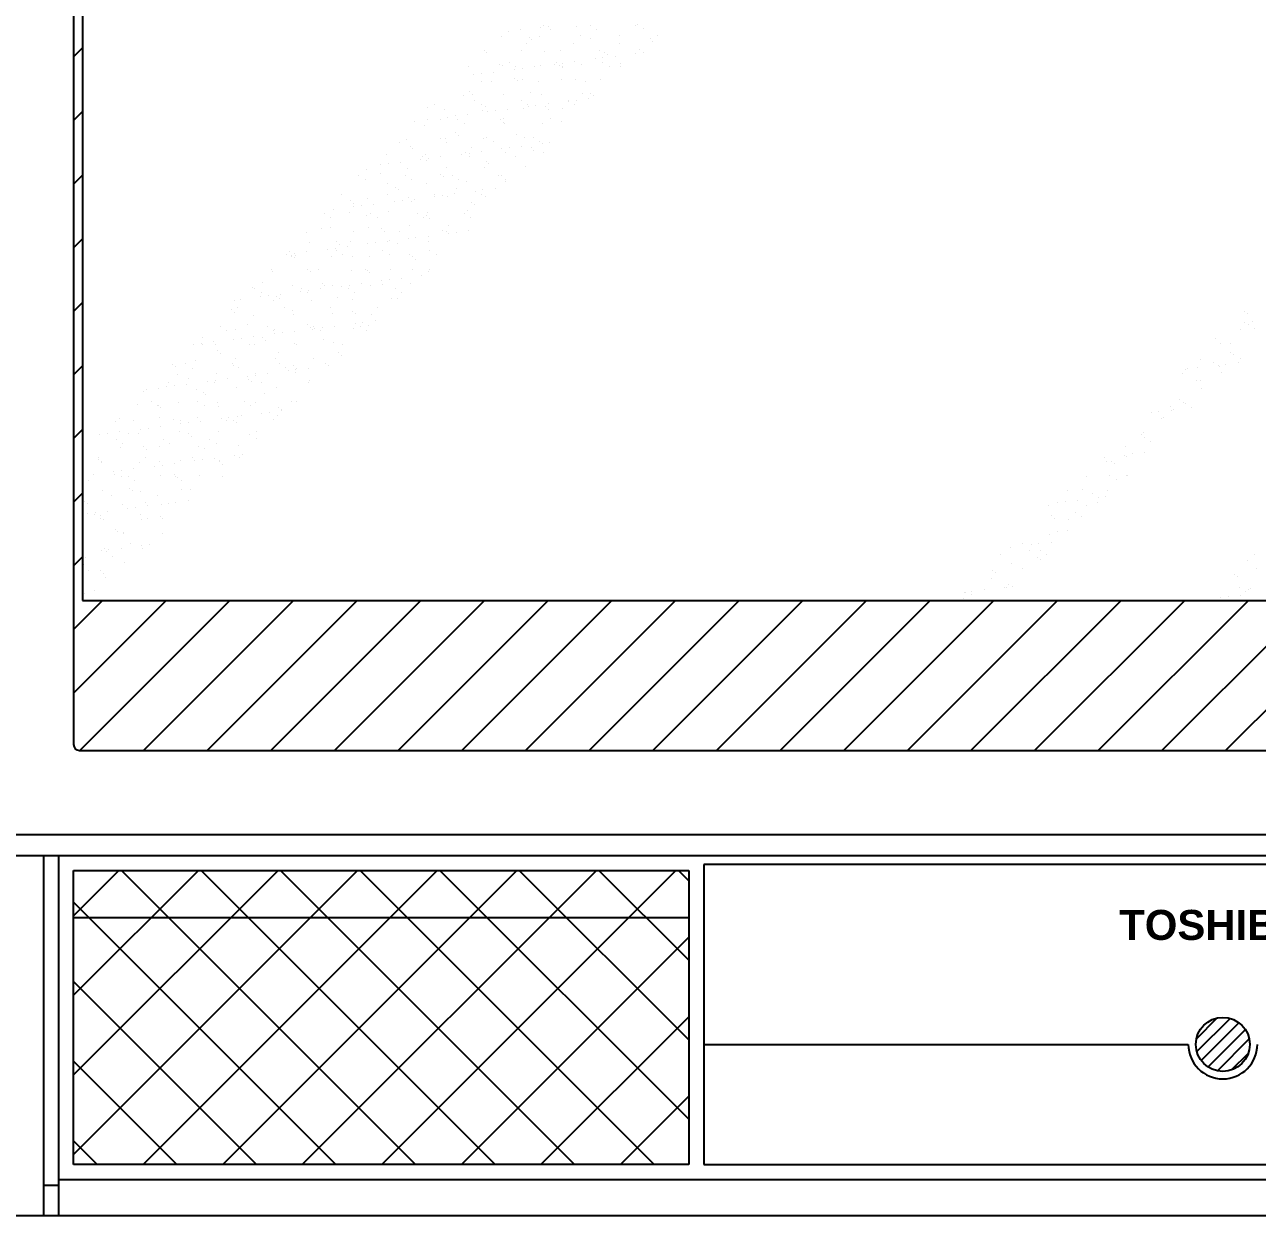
# Model space of a CAD drawing. Header units: inches. Extents: x 11.8 to 54.3, y 10.8 to 35.6.
# Drawn here: x 24.0497 to 24.4605, y 26.4983 to 26.8953 of the extents above; entities that cross this region are included whole.
import ezdxf
from ezdxf.enums import TextEntityAlignment as Align

# ---------------------------------------------------------------- set-up
doc = ezdxf.new("R2010")
doc.units = ezdxf.units.IN
doc.header["$MEASUREMENT"] = 0
doc.layers.add('02', color=2, linetype='Continuous')
doc.layers.add('1', color=1, linetype='Continuous')
doc.styles.add('HT2', font='swisseb.ttf')

msp = doc.modelspace()

# ---------------------------------------------------------------- linework, layer by layer
at = {"layer": '02'}
for p, q in [((24.06601, 27.25534), (24.06601, 26.65534)), ((24.06901, 27.25434), (24.06901, 26.70334)), ((24.20853, 26.89128), (24.20853, 26.89128)), ((24.21089, 26.89309), (24.21089, 26.89309)), ((24.21495, 26.89363), (24.21495, 26.89363)), ((24.22132, 26.89122), (24.22132, 26.89122)), ((24.22175, 26.89452), (24.22175, 26.89452)), ((24.22275, 26.89516), (24.22275, 26.89516)), ((24.22435, 26.89487), (24.22435, 26.89487)), ((24.22486, 26.89382), (24.22486, 26.89382)), ((24.23378, 26.89472), (24.23378, 26.89472)), ((24.23483, 26.89171), (24.23483, 26.89171)), ((24.23832, 26.89519), (24.23832, 26.89519)), ((24.24043, 26.89385), (24.24043, 26.89385)), ((24.24791, 26.89187), (24.24791, 26.89187)), ((24.25316, 26.89512), (24.25316, 26.89512)), ((24.25389, 26.89522), (24.25389, 26.89522)), ((24.256, 26.89388), (24.256, 26.89388)), ((24.26071, 26.89181), (24.26071, 26.89181)), ((24.06601, 26.8846), (24.06901, 26.8876)), ((24.21688, 26.88896), (24.21688, 26.88896)), ((24.21783, 26.89117), (24.21783, 26.89117)), ((24.21875, 26.89033), (24.21875, 26.89033)), ((24.23245, 26.88898), (24.23245, 26.88898)), ((24.23813, 26.89073), (24.23813, 26.89073)), ((24.24802, 26.88901), (24.24802, 26.88901)), ((24.25468, 26.88718), (24.25468, 26.88718)), ((24.25814, 26.89056), (24.25814, 26.89056)), ((24.25906, 26.88971), (24.25906, 26.88971)), ((24.2028, 26.88678), (24.2028, 26.88678)), ((24.20372, 26.88594), (24.20372, 26.88594)), ((24.21529, 26.88659), (24.21529, 26.88659)), ((24.2231, 26.88634), (24.2231, 26.88634)), ((24.22838, 26.88676), (24.22838, 26.88676)), ((24.23302, 26.88306), (24.23302, 26.88306)), ((24.23981, 26.88396), (24.23981, 26.88396)), ((24.24117, 26.8867), (24.24117, 26.8867)), ((24.24242, 26.8843), (24.24242, 26.8843)), ((24.24311, 26.88617), (24.24311, 26.88617)), ((24.24403, 26.88533), (24.24403, 26.88533)), ((24.24648, 26.88483), (24.24648, 26.88483)), ((24.25327, 26.88573), (24.25327, 26.88573)), ((24.25588, 26.88607), (24.25588, 26.88607)), ((24.19775, 26.88124), (24.19775, 26.88124)), ((24.20204, 26.87898), (24.20204, 26.87898)), ((24.20611, 26.87952), (24.20611, 26.87952)), ((24.20807, 26.88195), (24.20807, 26.88195)), ((24.20885, 26.88165), (24.20885, 26.88165)), ((24.21122, 26.88261), (24.21122, 26.88261)), ((24.2129, 26.88041), (24.2129, 26.88041)), ((24.21332, 26.88127), (24.21332, 26.88127)), ((24.2155, 26.88076), (24.2155, 26.88076)), ((24.21956, 26.88129), (24.21956, 26.88129)), ((24.22164, 26.88159), (24.22164, 26.88159)), ((24.22636, 26.88218), (24.22636, 26.88218)), ((24.22679, 26.88264), (24.22679, 26.88264)), ((24.22807, 26.88178), (24.22807, 26.88178)), ((24.2289, 26.8813), (24.2289, 26.8813)), ((24.22896, 26.88253), (24.22896, 26.88253)), ((24.229, 26.88094), (24.229, 26.88094)), ((24.23514, 26.88207), (24.23514, 26.88207)), ((24.24236, 26.88267), (24.24236, 26.88267)), ((24.24447, 26.88133), (24.24447, 26.88133)), ((24.24823, 26.88224), (24.24823, 26.88224)), ((24.24838, 26.88134), (24.24838, 26.88134)), ((24.19944, 26.87864), (24.19944, 26.87864)), ((24.2021, 26.87647), (24.2021, 26.87647)), ((24.20534, 26.87641), (24.20534, 26.87641)), ((24.21304, 26.87739), (24.21304, 26.87739)), ((24.21397, 26.87655), (24.21397, 26.87655)), ((24.21561, 26.87696), (24.21561, 26.87696)), ((24.22092, 26.87643), (24.22092, 26.87643)), ((24.2287, 26.87713), (24.2287, 26.87713)), ((24.23335, 26.87695), (24.23335, 26.87695)), ((24.23649, 26.87646), (24.23649, 26.87646)), ((24.24149, 26.87706), (24.24149, 26.87706)), ((24.19607, 26.87185), (24.19607, 26.87185)), ((24.19801, 26.873), (24.19801, 26.873)), ((24.19893, 26.87216), (24.19893, 26.87216)), ((24.20916, 26.87201), (24.20916, 26.87201)), ((24.21832, 26.87256), (24.21832, 26.87256)), ((24.22195, 26.87195), (24.22195, 26.87195)), ((24.23546, 26.87244), (24.23546, 26.87244)), ((24.23763, 26.87072), (24.23763, 26.87072)), ((24.23832, 26.87239), (24.23832, 26.87239)), ((24.23924, 26.87155), (24.23924, 26.87155)), ((24.1839, 26.86777), (24.1839, 26.86777)), ((24.18622, 26.86869), (24.18622, 26.86869)), ((24.18963, 26.8669), (24.18963, 26.8669)), ((24.19968, 26.87007), (24.19968, 26.87007)), ((24.20179, 26.86872), (24.20179, 26.86872)), ((24.20242, 26.86684), (24.20242, 26.86684)), ((24.20328, 26.86817), (24.20328, 26.86817)), ((24.20665, 26.86664), (24.20665, 26.86664)), ((24.21072, 26.86718), (24.21072, 26.86718)), ((24.21525, 26.87009), (24.21525, 26.87009)), ((24.21592, 26.86732), (24.21592, 26.86732)), ((24.21736, 26.86875), (24.21736, 26.86875)), ((24.21751, 26.86807), (24.21751, 26.86807)), ((24.22011, 26.86842), (24.22011, 26.86842)), ((24.22329, 26.868), (24.22329, 26.868)), ((24.22417, 26.86895), (24.22417, 26.86895)), ((24.22421, 26.86716), (24.22421, 26.86716)), ((24.22901, 26.86749), (24.22901, 26.86749)), ((24.23082, 26.87012), (24.23082, 26.87012)), ((24.23097, 26.86985), (24.23097, 26.86985)), ((24.23293, 26.86878), (24.23293, 26.86878)), ((24.23357, 26.87019), (24.23357, 26.87019)), ((24.06601, 26.86338), (24.06901, 26.86638)), ((24.17973, 26.8631), (24.17973, 26.8631)), ((24.1838, 26.86364), (24.1838, 26.86364)), ((24.18825, 26.86379), (24.18825, 26.86379)), ((24.19059, 26.86453), (24.19059, 26.86453)), ((24.19319, 26.86487), (24.19319, 26.86487)), ((24.19381, 26.86386), (24.19381, 26.86386)), ((24.19726, 26.86541), (24.19726, 26.86541)), ((24.20405, 26.8663), (24.20405, 26.8663)), ((24.20826, 26.86361), (24.20826, 26.86361)), ((24.20918, 26.86277), (24.20918, 26.86277)), ((24.20938, 26.86389), (24.20938, 26.86389)), ((24.22495, 26.86391), (24.22495, 26.86391)), ((24.22856, 26.86317), (24.22856, 26.86317)), ((24.18288, 26.86172), (24.18288, 26.86172)), ((24.19323, 26.85923), (24.19323, 26.85923)), ((24.19415, 26.85838), (24.19415, 26.85838)), ((24.19639, 26.86221), (24.19639, 26.86221)), ((24.20948, 26.86238), (24.20948, 26.86238)), ((24.21353, 26.85878), (24.21353, 26.85878)), ((24.22227, 26.86232), (24.22227, 26.86232)), ((24.17469, 26.85614), (24.17469, 26.85614)), ((24.17686, 26.8571), (24.17686, 26.8571)), ((24.1782, 26.85484), (24.1782, 26.85484)), ((24.18815, 26.85752), (24.18815, 26.85752)), ((24.18994, 26.85727), (24.18994, 26.85727)), ((24.19026, 26.85617), (24.19026, 26.85617)), ((24.1985, 26.8544), (24.1985, 26.8544)), ((24.20273, 26.8572), (24.20273, 26.8572)), ((24.20372, 26.85754), (24.20372, 26.85754)), ((24.20583, 26.8562), (24.20583, 26.8562)), ((24.21126, 26.85431), (24.21126, 26.85431)), ((24.21533, 26.85484), (24.21533, 26.85484)), ((24.21624, 26.85769), (24.21624, 26.85769)), ((24.21929, 26.85757), (24.21929, 26.85757)), ((24.2214, 26.85623), (24.2214, 26.85623)), ((24.22212, 26.85574), (24.22212, 26.85574)), ((24.22472, 26.85608), (24.22472, 26.85608)), ((24.17041, 26.85215), (24.17041, 26.85215)), ((24.17912, 26.85399), (24.17912, 26.85399)), ((24.18174, 26.85042), (24.18174, 26.85042)), ((24.18228, 26.85131), (24.18228, 26.85131)), ((24.1832, 26.85209), (24.1832, 26.85209)), ((24.18434, 26.85076), (24.18434, 26.85076)), ((24.18841, 26.8513), (24.18841, 26.8513)), ((24.1952, 26.85219), (24.1952, 26.85219)), ((24.1967, 26.85258), (24.1967, 26.85258)), ((24.1978, 26.85253), (24.1978, 26.85253)), ((24.19785, 26.85134), (24.19785, 26.85134)), ((24.20187, 26.85307), (24.20187, 26.85307)), ((24.20866, 26.85396), (24.20866, 26.85396)), ((24.20979, 26.85274), (24.20979, 26.85274)), ((24.21342, 26.85137), (24.21342, 26.85137)), ((24.21851, 26.85422), (24.21851, 26.85422)), ((24.21943, 26.85338), (24.21943, 26.85338)), ((24.22258, 26.85268), (24.22258, 26.85268)), ((24.16367, 26.84698), (24.16367, 26.84698)), ((24.16828, 26.84865), (24.16828, 26.84865)), ((24.17088, 26.84899), (24.17088, 26.84899)), ((24.17495, 26.84953), (24.17495, 26.84953)), ((24.17717, 26.84746), (24.17717, 26.84746)), ((24.18347, 26.85001), (24.18347, 26.85001)), ((24.19026, 26.84763), (24.19026, 26.84763)), ((24.20305, 26.84757), (24.20305, 26.84757)), ((24.20348, 26.84984), (24.20348, 26.84984)), ((24.2044, 26.84899), (24.2044, 26.84899)), ((24.21655, 26.84806), (24.21655, 26.84806)), ((24.06601, 26.84217), (24.06901, 26.84517)), ((24.16105, 26.84494), (24.16105, 26.84494)), ((24.16316, 26.8436), (24.16316, 26.8436)), ((24.16844, 26.84562), (24.16844, 26.84562)), ((24.17072, 26.84252), (24.17072, 26.84252)), ((24.17662, 26.84497), (24.17662, 26.84497)), ((24.17873, 26.84362), (24.17873, 26.84362)), ((24.18351, 26.84246), (24.18351, 26.84246)), ((24.18845, 26.84545), (24.18845, 26.84545)), ((24.18937, 26.8446), (24.18937, 26.8446)), ((24.19219, 26.845), (24.19219, 26.845)), ((24.1943, 26.84365), (24.1943, 26.84365)), ((24.19702, 26.84294), (24.19702, 26.84294)), ((24.20776, 26.84502), (24.20776, 26.84502)), ((24.20875, 26.845), (24.20875, 26.845)), ((24.20987, 26.84368), (24.20987, 26.84368)), ((24.21011, 26.84311), (24.21011, 26.84311)), ((24.15518, 26.83873), (24.15518, 26.83873)), ((24.17075, 26.83876), (24.17075, 26.83876)), ((24.17342, 26.84106), (24.17342, 26.84106)), ((24.17434, 26.84021), (24.17434, 26.84021)), ((24.17749, 26.83783), (24.17749, 26.83783)), ((24.18632, 26.83879), (24.18632, 26.83879)), ((24.18635, 26.83808), (24.18635, 26.83808)), ((24.18895, 26.83842), (24.18895, 26.83842)), ((24.19057, 26.838), (24.19057, 26.838)), ((24.19302, 26.83896), (24.19302, 26.83896)), ((24.19372, 26.84062), (24.19372, 26.84062)), ((24.19981, 26.83985), (24.19981, 26.83985)), ((24.20189, 26.83882), (24.20189, 26.83882)), ((24.20241, 26.8402), (24.20241, 26.8402)), ((24.20336, 26.83794), (24.20336, 26.83794)), ((24.20648, 26.84073), (24.20648, 26.84073)), ((24.15839, 26.83667), (24.15839, 26.83667)), ((24.15931, 26.83583), (24.15931, 26.83583)), ((24.15943, 26.83454), (24.15943, 26.83454)), ((24.16203, 26.83488), (24.16203, 26.83488)), ((24.16398, 26.83734), (24.16398, 26.83734)), ((24.1661, 26.83541), (24.1661, 26.83541)), ((24.17289, 26.83631), (24.17289, 26.83631)), ((24.17549, 26.83665), (24.17549, 26.83665)), ((24.17869, 26.83623), (24.17869, 26.83623)), ((24.17956, 26.83719), (24.17956, 26.83719)), ((24.1987, 26.83606), (24.1987, 26.83606)), ((24.19962, 26.83521), (24.19962, 26.83521)), ((24.14952, 26.83239), (24.14952, 26.83239)), ((24.15162, 26.83105), (24.15162, 26.83105)), ((24.15264, 26.83364), (24.15264, 26.83364)), ((24.15795, 26.83272), (24.15795, 26.83272)), ((24.16366, 26.83184), (24.16366, 26.83184)), ((24.16509, 26.83242), (24.16509, 26.83242)), ((24.16719, 26.83108), (24.16719, 26.83108)), ((24.17104, 26.83288), (24.17104, 26.83288)), ((24.18066, 26.83245), (24.18066, 26.83245)), ((24.18277, 26.8311), (24.18277, 26.8311)), ((24.18367, 26.83167), (24.18367, 26.83167)), ((24.18383, 26.83282), (24.18383, 26.83282)), ((24.18459, 26.83082), (24.18459, 26.83082)), ((24.19623, 26.83248), (24.19623, 26.83248)), ((24.19733, 26.83331), (24.19733, 26.83331)), ((24.19834, 26.83113), (24.19834, 26.83113)), ((24.14364, 26.82618), (24.14364, 26.82618)), ((24.14863, 26.82745), (24.14863, 26.82745)), ((24.15151, 26.82777), (24.15151, 26.82777)), ((24.15921, 26.82621), (24.15921, 26.82621)), ((24.1643, 26.82771), (24.1643, 26.82771)), ((24.16864, 26.82728), (24.16864, 26.82728)), ((24.16956, 26.82643), (24.16956, 26.82643)), ((24.17478, 26.82624), (24.17478, 26.82624)), ((24.1778, 26.8282), (24.1778, 26.8282)), ((24.18894, 26.82684), (24.18894, 26.82684)), ((24.19036, 26.82627), (24.19036, 26.82627)), ((24.19089, 26.82836), (24.19089, 26.82836)), ((24.19096, 26.82574), (24.19096, 26.82574)), ((24.19356, 26.82608), (24.19356, 26.82608)), ((24.19763, 26.82662), (24.19763, 26.82662)), ((24.06601, 26.82096), (24.06901, 26.82396)), ((24.14476, 26.8226), (24.14476, 26.8226)), ((24.1536, 26.82289), (24.1536, 26.82289)), ((24.15453, 26.82205), (24.15453, 26.82205)), ((24.15827, 26.82308), (24.15827, 26.82308)), ((24.16404, 26.8222), (24.16404, 26.8222)), ((24.16664, 26.82254), (24.16664, 26.82254)), ((24.17071, 26.82308), (24.17071, 26.82308)), ((24.17135, 26.82325), (24.17135, 26.82325)), ((24.17391, 26.82245), (24.17391, 26.82245)), ((24.1775, 26.82397), (24.1775, 26.82397)), ((24.1801, 26.82431), (24.1801, 26.82431)), ((24.18414, 26.82319), (24.18414, 26.82319)), ((24.18417, 26.82485), (24.18417, 26.82485)), ((24.13712, 26.81865), (24.13712, 26.81865)), ((24.13798, 26.81984), (24.13798, 26.81984)), ((24.13857, 26.8185), (24.13857, 26.8185)), ((24.13873, 26.81797), (24.13873, 26.81797)), ((24.1395, 26.81766), (24.1395, 26.81766)), ((24.13973, 26.819), (24.13973, 26.819)), ((24.14009, 26.8185), (24.14009, 26.8185)), ((24.14379, 26.81953), (24.14379, 26.81953)), ((24.15058, 26.82043), (24.15058, 26.82043)), ((24.15182, 26.81814), (24.15182, 26.81814)), ((24.15319, 26.82077), (24.15319, 26.82077)), ((24.15355, 26.81987), (24.15355, 26.81987)), ((24.15566, 26.81853), (24.15566, 26.81853)), ((24.15725, 26.8213), (24.15725, 26.8213)), ((24.15888, 26.81806), (24.15888, 26.81806)), ((24.16461, 26.81808), (24.16461, 26.81808)), ((24.16912, 26.8199), (24.16912, 26.8199)), ((24.17123, 26.81855), (24.17123, 26.81855)), ((24.17811, 26.81856), (24.17811, 26.81856)), ((24.17888, 26.81789), (24.17888, 26.81789)), ((24.18469, 26.81993), (24.18469, 26.81993)), ((24.1868, 26.81858), (24.1868, 26.81858)), ((24.13211, 26.81363), (24.13211, 26.81363)), ((24.14385, 26.81367), (24.14385, 26.81367)), ((24.14768, 26.81366), (24.14768, 26.81366)), ((24.15858, 26.81345), (24.15858, 26.81345)), ((24.16325, 26.81369), (24.16325, 26.81369)), ((24.16385, 26.8135), (24.16385, 26.8135)), ((24.17167, 26.81362), (24.17167, 26.81362)), ((24.17882, 26.81372), (24.17882, 26.81372)), ((24.17981, 26.81704), (24.17981, 26.81704)), ((24.18446, 26.81355), (24.18446, 26.81355)), ((24.12881, 26.80928), (24.12881, 26.80928)), ((24.13229, 26.81302), (24.13229, 26.81302)), ((24.14508, 26.81296), (24.14508, 26.81296)), ((24.14882, 26.80911), (24.14882, 26.80911)), ((24.16477, 26.81266), (24.16477, 26.81266)), ((24.16865, 26.80986), (24.16865, 26.80986)), ((24.17125, 26.8102), (24.17125, 26.8102)), ((24.17532, 26.81074), (24.17532, 26.81074)), ((24.18211, 26.81163), (24.18211, 26.81163)), ((24.18416, 26.81306), (24.18416, 26.81306)), ((24.12554, 26.80785), (24.12554, 26.80785)), ((24.12645, 26.80729), (24.12645, 26.80729)), ((24.12856, 26.80595), (24.12856, 26.80595)), ((24.13494, 26.80542), (24.13494, 26.80542)), ((24.13905, 26.80834), (24.13905, 26.80834)), ((24.14173, 26.80632), (24.14173, 26.80632)), ((24.14202, 26.80732), (24.14202, 26.80732)), ((24.14413, 26.80598), (24.14413, 26.80598)), ((24.14434, 26.80666), (24.14434, 26.80666)), ((24.1484, 26.80719), (24.1484, 26.80719)), ((24.14974, 26.80827), (24.14974, 26.80827)), ((24.15214, 26.8085), (24.15214, 26.8085)), ((24.15519, 26.80809), (24.15519, 26.80809)), ((24.15759, 26.80735), (24.15759, 26.80735)), ((24.1578, 26.80843), (24.1578, 26.80843)), ((24.1597, 26.80601), (24.1597, 26.80601)), ((24.16186, 26.80897), (24.16186, 26.80897)), ((24.16493, 26.80844), (24.16493, 26.80844)), ((24.16912, 26.80867), (24.16912, 26.80867)), ((24.17316, 26.80738), (24.17316, 26.80738)), ((24.17527, 26.80603), (24.17527, 26.80603)), ((24.17843, 26.80893), (24.17843, 26.80893)), ((24.06601, 26.79974), (24.06901, 26.80274)), ((24.11951, 26.80322), (24.11951, 26.80322)), ((24.12058, 26.80109), (24.12058, 26.80109)), ((24.12148, 26.80365), (24.12148, 26.80365)), ((24.12828, 26.80454), (24.12828, 26.80454)), ((24.13088, 26.80489), (24.13088, 26.80489)), ((24.1326, 26.80339), (24.1326, 26.80339)), ((24.13379, 26.80472), (24.13379, 26.80472)), ((24.13471, 26.80388), (24.13471, 26.80388)), ((24.13615, 26.80111), (24.13615, 26.80111)), ((24.14539, 26.80333), (24.14539, 26.80333)), ((24.15172, 26.80114), (24.15172, 26.80114)), ((24.15409, 26.80428), (24.15409, 26.80428)), ((24.1589, 26.80381), (24.1589, 26.80381)), ((24.16729, 26.80117), (24.16729, 26.80117)), ((24.17198, 26.80398), (24.17198, 26.80398)), ((24.1741, 26.80411), (24.1741, 26.80411)), ((24.11876, 26.80034), (24.11876, 26.80034)), ((24.11968, 26.79949), (24.11968, 26.79949)), ((24.12586, 26.79821), (24.12586, 26.79821)), ((24.13906, 26.79989), (24.13906, 26.79989)), ((24.13936, 26.7987), (24.13936, 26.7987)), ((24.15245, 26.79887), (24.15245, 26.79887)), ((24.15907, 26.79972), (24.15907, 26.79972)), ((24.15999, 26.79888), (24.15999, 26.79888)), ((24.16524, 26.79881), (24.16524, 26.79881)), ((24.45627, 26.79981), (24.45627, 26.79981)), ((24.45719, 26.79897), (24.45719, 26.79897)), ((24.11492, 26.79474), (24.11492, 26.79474)), ((24.11703, 26.7934), (24.11703, 26.7934)), ((24.11983, 26.79359), (24.11983, 26.79359)), ((24.12403, 26.7955), (24.12403, 26.7955)), ((24.13049, 26.79477), (24.13049, 26.79477)), ((24.1326, 26.79343), (24.1326, 26.79343)), ((24.13292, 26.79376), (24.13292, 26.79376)), ((24.13955, 26.79308), (24.13955, 26.79308)), ((24.14404, 26.79533), (24.14404, 26.79533)), ((24.14496, 26.79449), (24.14496, 26.79449)), ((24.14571, 26.79369), (24.14571, 26.79369)), ((24.14606, 26.7948), (24.14606, 26.7948)), ((24.14634, 26.79398), (24.14634, 26.79398)), ((24.14817, 26.79346), (24.14817, 26.79346)), ((24.14895, 26.79432), (24.14895, 26.79432)), ((24.15301, 26.79485), (24.15301, 26.79485)), ((24.15921, 26.79418), (24.15921, 26.79418)), ((24.1598, 26.79575), (24.1598, 26.79575)), ((24.16163, 26.79483), (24.16163, 26.79483)), ((24.16241, 26.79609), (24.16241, 26.79609)), ((24.16374, 26.79349), (24.16374, 26.79349)), ((24.16434, 26.79489), (24.16434, 26.79489)), ((24.16647, 26.79663), (24.16647, 26.79663)), ((24.45474, 26.7938), (24.45474, 26.7938)), ((24.45627, 26.79594), (24.45627, 26.79594)), ((24.45747, 26.79537), (24.45747, 26.79537)), ((24.45887, 26.79628), (24.45887, 26.79628)), ((24.45958, 26.79402), (24.45958, 26.79402)), ((24.10597, 26.78866), (24.10597, 26.78866)), ((24.10857, 26.789), (24.10857, 26.789)), ((24.109, 26.79112), (24.109, 26.79112)), ((24.10905, 26.78854), (24.10905, 26.78854)), ((24.11264, 26.78954), (24.11264, 26.78954)), ((24.11338, 26.78864), (24.11338, 26.78864)), ((24.11943, 26.79043), (24.11943, 26.79043)), ((24.12203, 26.79078), (24.12203, 26.79078)), ((24.12462, 26.78856), (24.12462, 26.78856)), ((24.12609, 26.79131), (24.12609, 26.79131)), ((24.12617, 26.78858), (24.12617, 26.78858)), ((24.12901, 26.79094), (24.12901, 26.79094)), ((24.12993, 26.7901), (24.12993, 26.7901)), ((24.13289, 26.7922), (24.13289, 26.7922)), ((24.13549, 26.79255), (24.13549, 26.79255)), ((24.13968, 26.78907), (24.13968, 26.78907)), ((24.14019, 26.78859), (24.14019, 26.78859)), ((24.14931, 26.7905), (24.14931, 26.7905)), ((24.15276, 26.78923), (24.15276, 26.78923)), ((24.15576, 26.78862), (24.15576, 26.78862)), ((24.44651, 26.79059), (24.44651, 26.79059)), ((24.44829, 26.78886), (24.44829, 26.78886)), ((24.4516, 26.78916), (24.4516, 26.78916)), ((24.11398, 26.78656), (24.11398, 26.78656)), ((24.1149, 26.78571), (24.1149, 26.78571)), ((24.13428, 26.78611), (24.13428, 26.78611)), ((24.15429, 26.78594), (24.15429, 26.78594)), ((24.15521, 26.7851), (24.15521, 26.7851)), ((24.45148, 26.78603), (24.45148, 26.78603)), ((24.45241, 26.78519), (24.45241, 26.78519)), ((24.06601, 26.77853), (24.06901, 26.78153)), ((24.09895, 26.78217), (24.09895, 26.78217)), ((24.09987, 26.78132), (24.09987, 26.78132)), ((24.10338, 26.7822), (24.10338, 26.7822)), ((24.10549, 26.78085), (24.10549, 26.78085)), ((24.10664, 26.78347), (24.10664, 26.78347)), ((24.11896, 26.78222), (24.11896, 26.78222)), ((24.11925, 26.78173), (24.11925, 26.78173)), ((24.12014, 26.78395), (24.12014, 26.78395)), ((24.12106, 26.78088), (24.12106, 26.78088)), ((24.13323, 26.78412), (24.13323, 26.78412)), ((24.13453, 26.78225), (24.13453, 26.78225)), ((24.13663, 26.78091), (24.13663, 26.78091)), ((24.13926, 26.78155), (24.13926, 26.78155)), ((24.14018, 26.78071), (24.14018, 26.78071)), ((24.14416, 26.78074), (24.14416, 26.78074)), ((24.14602, 26.78406), (24.14602, 26.78406)), ((24.1501, 26.78228), (24.1501, 26.78228)), ((24.15095, 26.78164), (24.15095, 26.78164)), ((24.43656, 26.7804), (24.43656, 26.7804)), ((24.43738, 26.7808), (24.43738, 26.7808)), ((24.44063, 26.78094), (24.44063, 26.78094)), ((24.44155, 26.78368), (24.44155, 26.78368)), ((24.44594, 26.78282), (24.44594, 26.78282)), ((24.44742, 26.78183), (24.44742, 26.78183)), ((24.44805, 26.78147), (24.44805, 26.78147)), ((24.45002, 26.78217), (24.45002, 26.78217)), ((24.45409, 26.78271), (24.45409, 26.78271)), ((24.45505, 26.78417), (24.45505, 26.78417)), ((24.10061, 26.77884), (24.10061, 26.77884)), ((24.10422, 26.77734), (24.10422, 26.77734)), ((24.11058, 26.77632), (24.11058, 26.77632)), ((24.11318, 26.77666), (24.11318, 26.77666)), ((24.1137, 26.77901), (24.1137, 26.77901)), ((24.11725, 26.7772), (24.11725, 26.7772)), ((24.12404, 26.77809), (24.12404, 26.77809)), ((24.12423, 26.77717), (24.12423, 26.77717)), ((24.12515, 26.77632), (24.12515, 26.77632)), ((24.12649, 26.77895), (24.12649, 26.77895)), ((24.12664, 26.77844), (24.12664, 26.77844)), ((24.1307, 26.77897), (24.1307, 26.77897)), ((24.1375, 26.77987), (24.1375, 26.77987)), ((24.13999, 26.77943), (24.13999, 26.77943)), ((24.1401, 26.78021), (24.1401, 26.78021)), ((24.14453, 26.77672), (24.14453, 26.77672)), ((24.43552, 26.77906), (24.43552, 26.77906)), ((24.44007, 26.77661), (24.44007, 26.77661)), ((24.44173, 26.77681), (24.44173, 26.77681)), ((24.44861, 26.77922), (24.44861, 26.77922)), ((24.08919, 26.77295), (24.08919, 26.77295)), ((24.09033, 26.77366), (24.09033, 26.77366)), ((24.09416, 26.77389), (24.09416, 26.77389)), ((24.09712, 26.77455), (24.09712, 26.77455)), ((24.09751, 26.77599), (24.09751, 26.77599)), ((24.09972, 26.77489), (24.09972, 26.77489)), ((24.10379, 26.77543), (24.10379, 26.77543)), ((24.10695, 26.77383), (24.10695, 26.77383)), ((24.1092, 26.77278), (24.1092, 26.77278)), ((24.11308, 26.77602), (24.11308, 26.77602)), ((24.12046, 26.77432), (24.12046, 26.77432)), ((24.12865, 26.77604), (24.12865, 26.77604)), ((24.1295, 26.77233), (24.1295, 26.77233)), ((24.13355, 26.77449), (24.13355, 26.77449)), ((24.14423, 26.77607), (24.14423, 26.77607)), ((24.44187, 26.77405), (24.44187, 26.77405)), ((24.08742, 26.76872), (24.08742, 26.76872)), ((24.09185, 26.76965), (24.09185, 26.76965)), ((24.09396, 26.7683), (24.09396, 26.7683)), ((24.09417, 26.76839), (24.09417, 26.76839)), ((24.10092, 26.76921), (24.10092, 26.76921)), ((24.10742, 26.76967), (24.10742, 26.76967)), ((24.10953, 26.76833), (24.10953, 26.76833)), ((24.11012, 26.77193), (24.11012, 26.77193)), ((24.11401, 26.76937), (24.11401, 26.76937)), ((24.12299, 26.7697), (24.12299, 26.7697)), ((24.1251, 26.76836), (24.1251, 26.76836)), ((24.1268, 26.76931), (24.1268, 26.76931)), ((24.13856, 26.76973), (24.13856, 26.76973)), ((24.14031, 26.7698), (24.14031, 26.7698)), ((24.43441, 26.77027), (24.43441, 26.77027)), ((24.43584, 26.76942), (24.43584, 26.76942)), ((24.43652, 26.76893), (24.43652, 26.76893)), ((24.08139, 26.76409), (24.08139, 26.76409)), ((24.09448, 26.76426), (24.09448, 26.76426)), ((24.09509, 26.76754), (24.09509, 26.76754)), ((24.10727, 26.7642), (24.10727, 26.7642)), ((24.11447, 26.76795), (24.11447, 26.76795)), ((24.11519, 26.76398), (24.11519, 26.76398)), ((24.11779, 26.76433), (24.11779, 26.76433)), ((24.12077, 26.76469), (24.12077, 26.76469)), ((24.12186, 26.76486), (24.12186, 26.76486)), ((24.12865, 26.76576), (24.12865, 26.76576)), ((24.13125, 26.7661), (24.13125, 26.7661)), ((24.13386, 26.76485), (24.13386, 26.76485)), ((24.13447, 26.76777), (24.13447, 26.76777)), ((24.13531, 26.76663), (24.13531, 26.76663)), ((24.1354, 26.76693), (24.1354, 26.76693)), ((24.42511, 26.76595), (24.42511, 26.76595)), ((24.42772, 26.76629), (24.42772, 26.76629)), ((24.42854, 26.76406), (24.42854, 26.76406)), ((24.42939, 26.76448), (24.42939, 26.76448)), ((24.43167, 26.76787), (24.43167, 26.76787)), ((24.43178, 26.76683), (24.43178, 26.76683)), ((24.43259, 26.76702), (24.43259, 26.76702)), ((24.43857, 26.76772), (24.43857, 26.76772)), ((24.06601, 26.75732), (24.06901, 26.76032)), ((24.08006, 26.76316), (24.08006, 26.76316)), ((24.08598, 26.76344), (24.08598, 26.76344)), ((24.08827, 26.76044), (24.08827, 26.76044)), ((24.09087, 26.76078), (24.09087, 26.76078)), ((24.09494, 26.76132), (24.09494, 26.76132)), ((24.09944, 26.76356), (24.09944, 26.76356)), ((24.10155, 26.76347), (24.10155, 26.76347)), ((24.10173, 26.76221), (24.10173, 26.76221)), ((24.10433, 26.76255), (24.10433, 26.76255)), ((24.1084, 26.76309), (24.1084, 26.76309)), ((24.11712, 26.7635), (24.11712, 26.7635)), ((24.11944, 26.76339), (24.11944, 26.76339)), ((24.12037, 26.76254), (24.12037, 26.76254)), ((24.13269, 26.76352), (24.13269, 26.76352)), ((24.07481, 26.75867), (24.07481, 26.75867)), ((24.07741, 26.75901), (24.07741, 26.75901)), ((24.08032, 26.7571), (24.08032, 26.7571)), ((24.08148, 26.75955), (24.08148, 26.75955)), ((24.08243, 26.75575), (24.08243, 26.75575)), ((24.08441, 26.75917), (24.08441, 26.75917)), ((24.08773, 26.75909), (24.08773, 26.75909)), ((24.09589, 26.75713), (24.09589, 26.75713)), ((24.098, 26.75578), (24.098, 26.75578)), ((24.10124, 26.75957), (24.10124, 26.75957)), ((24.10441, 26.759), (24.10441, 26.759)), ((24.10534, 26.75815), (24.10534, 26.75815)), ((24.11146, 26.75715), (24.11146, 26.75715)), ((24.11357, 26.75581), (24.11357, 26.75581)), ((24.11433, 26.75974), (24.11433, 26.75974)), ((24.12472, 26.75856), (24.12472, 26.75856)), ((24.12703, 26.75718), (24.12703, 26.75718)), ((24.12712, 26.75968), (24.12712, 26.75968)), ((24.42191, 26.75865), (24.42191, 26.75865)), ((24.42265, 26.7593), (24.42265, 26.7593)), ((24.42288, 26.75772), (24.42288, 26.75772)), ((24.42498, 26.75638), (24.42498, 26.75638)), ((24.08171, 26.75446), (24.08171, 26.75446)), ((24.08938, 26.75461), (24.08938, 26.75461)), ((24.0903, 26.75377), (24.0903, 26.75377)), ((24.09479, 26.75463), (24.09479, 26.75463)), ((24.10758, 26.75457), (24.10758, 26.75457)), ((24.10969, 26.75417), (24.10969, 26.75417)), ((24.1198, 26.75164), (24.1198, 26.75164)), ((24.12109, 26.75505), (24.12109, 26.75505)), ((24.1224, 26.75199), (24.1224, 26.75199)), ((24.41626, 26.75184), (24.41626, 26.75184)), ((24.41662, 26.75468), (24.41662, 26.75468)), ((24.41887, 26.75218), (24.41887, 26.75218)), ((24.42293, 26.75272), (24.42293, 26.75272)), ((24.07435, 26.75022), (24.07435, 26.75022)), ((24.07445, 26.75089), (24.07445, 26.75089)), ((24.07526, 26.74951), (24.07526, 26.74951)), ((24.07527, 26.74938), (24.07527, 26.74938)), ((24.08805, 26.74945), (24.08805, 26.74945)), ((24.09002, 26.75092), (24.09002, 26.75092)), ((24.09288, 26.7481), (24.09288, 26.7481)), ((24.09465, 26.74978), (24.09465, 26.74978)), ((24.09548, 26.74844), (24.09548, 26.74844)), ((24.09955, 26.74898), (24.09955, 26.74898)), ((24.10155, 26.74994), (24.10155, 26.74994)), ((24.10559, 26.75095), (24.10559, 26.75095)), ((24.10634, 26.74987), (24.10634, 26.74987)), ((24.10894, 26.75022), (24.10894, 26.75022)), ((24.11301, 26.75075), (24.11301, 26.75075)), ((24.11464, 26.75011), (24.11464, 26.75011)), ((24.11466, 26.74961), (24.11466, 26.74961)), ((24.11558, 26.74876), (24.11558, 26.74876)), ((24.12116, 26.75098), (24.12116, 26.75098)), ((24.40947, 26.75094), (24.40947, 26.75094)), ((24.41017, 26.74973), (24.41017, 26.74973)), ((24.41186, 26.7497), (24.41186, 26.7497)), ((24.41278, 26.74885), (24.41278, 26.74885)), ((24.417, 26.75151), (24.417, 26.75151)), ((24.07263, 26.74543), (24.07263, 26.74543)), ((24.07942, 26.74633), (24.07942, 26.74633)), ((24.07962, 26.74539), (24.07962, 26.74539)), ((24.08202, 26.74667), (24.08202, 26.74667)), ((24.08202, 26.74483), (24.08202, 26.74483)), ((24.08436, 26.74458), (24.08436, 26.74458)), ((24.08609, 26.74721), (24.08609, 26.74721)), ((24.09511, 26.74499), (24.09511, 26.74499)), ((24.09963, 26.74522), (24.09963, 26.74522)), ((24.09993, 26.74461), (24.09993, 26.74461)), ((24.10055, 26.74437), (24.10055, 26.74437)), ((24.1079, 26.74493), (24.1079, 26.74493)), ((24.1155, 26.74463), (24.1155, 26.74463)), ((24.40343, 26.74456), (24.40343, 26.74456)), ((24.41134, 26.74517), (24.41134, 26.74517)), ((24.41345, 26.74383), (24.41345, 26.74383)), ((24.41693, 26.74504), (24.41693, 26.74504)), ((24.41713, 26.74487), (24.41713, 26.74487)), ((24.0709, 26.74321), (24.0709, 26.74321)), ((24.07557, 26.73988), (24.07557, 26.73988)), ((24.0846, 26.74083), (24.0846, 26.74083)), ((24.08552, 26.73999), (24.08552, 26.73999)), ((24.08647, 26.74323), (24.08647, 26.74323)), ((24.08836, 26.73982), (24.08836, 26.73982)), ((24.10187, 26.7403), (24.10187, 26.7403)), ((24.10204, 26.74326), (24.10204, 26.74326)), ((24.1049, 26.74039), (24.1049, 26.74039)), ((24.3974, 26.73993), (24.3974, 26.73993)), ((24.4021, 26.74048), (24.4021, 26.74048)), ((24.41049, 26.7401), (24.41049, 26.7401)), ((24.06601, 26.7361), (24.06901, 26.7391)), ((24.06957, 26.73644), (24.06957, 26.73644)), ((24.07049, 26.7356), (24.07049, 26.7356)), ((24.07849, 26.73837), (24.07849, 26.73837)), ((24.08234, 26.73519), (24.08234, 26.73519)), ((24.08987, 26.736), (24.08987, 26.736)), ((24.09406, 26.7384), (24.09406, 26.7384)), ((24.09542, 26.73536), (24.09542, 26.73536)), ((24.09749, 26.73576), (24.09749, 26.73576)), ((24.10009, 26.7361), (24.10009, 26.7361)), ((24.10416, 26.73664), (24.10416, 26.73664)), ((24.39396, 26.73596), (24.39396, 26.73596)), ((24.39656, 26.7363), (24.39656, 26.7363)), ((24.40062, 26.73683), (24.40062, 26.73683)), ((24.40547, 26.73896), (24.40547, 26.73896)), ((24.40708, 26.73592), (24.40708, 26.73592)), ((24.40742, 26.73773), (24.40742, 26.73773)), ((24.41002, 26.73807), (24.41002, 26.73807)), ((24.07057, 26.73222), (24.07057, 26.73222)), ((24.07283, 26.73203), (24.07283, 26.73203)), ((24.07317, 26.73256), (24.07317, 26.73256)), ((24.07484, 26.73161), (24.07484, 26.73161)), ((24.07724, 26.7331), (24.07724, 26.7331)), ((24.08403, 26.73399), (24.08403, 26.73399)), ((24.08663, 26.73433), (24.08663, 26.73433)), ((24.0884, 26.73206), (24.0884, 26.73206)), ((24.0907, 26.73487), (24.0907, 26.73487)), ((24.09485, 26.73144), (24.09485, 26.73144)), ((24.39095, 26.73498), (24.39095, 26.73498)), ((24.39205, 26.73153), (24.39205, 26.73153)), ((24.39981, 26.73262), (24.39981, 26.73262)), ((24.40192, 26.73128), (24.40192, 26.73128)), ((24.40374, 26.73492), (24.40374, 26.73492)), ((24.07493, 26.73068), (24.07493, 26.73068)), ((24.07589, 26.73025), (24.07589, 26.73025)), ((24.07982, 26.72705), (24.07982, 26.72705)), ((24.08868, 26.73018), (24.08868, 26.73018)), ((24.0905, 26.73071), (24.0905, 26.73071)), ((24.09577, 26.7306), (24.09577, 26.7306)), ((24.39297, 26.73069), (24.39297, 26.73069)), ((24.39771, 26.73029), (24.39771, 26.73029)), ((24.06915, 26.72507), (24.06915, 26.72507)), ((24.08074, 26.72621), (24.08074, 26.72621)), ((24.08252, 26.72585), (24.08252, 26.72585)), ((24.08265, 26.72556), (24.08265, 26.72556)), ((24.09574, 26.72572), (24.09574, 26.72572)), ((24.39127, 26.72535), (24.39127, 26.72535)), ((24.39394, 26.72642), (24.39394, 26.72642)), ((24.39732, 26.7267), (24.39732, 26.7267)), ((24.07518, 26.71988), (24.07518, 26.71988)), ((24.0762, 26.72061), (24.0762, 26.72061)), ((24.07686, 26.71951), (24.07686, 26.71951)), ((24.07778, 26.72022), (24.07778, 26.72022)), ((24.08185, 26.72076), (24.08185, 26.72076)), ((24.08509, 26.72222), (24.08509, 26.72222)), ((24.08864, 26.72165), (24.08864, 26.72165)), ((24.08899, 26.72055), (24.08899, 26.72055)), ((24.09124, 26.72199), (24.09124, 26.72199)), ((24.37482, 26.7187), (24.37482, 26.7187)), ((24.37832, 26.72095), (24.37832, 26.72095)), ((24.38229, 26.72231), (24.38229, 26.72231)), ((24.38452, 26.72017), (24.38452, 26.72017)), ((24.38511, 26.72184), (24.38511, 26.72184)), ((24.38771, 26.72219), (24.38771, 26.72219)), ((24.38828, 26.72007), (24.38828, 26.72007)), ((24.39039, 26.71873), (24.39039, 26.71873)), ((24.39177, 26.72272), (24.39177, 26.72272)), ((24.45961, 26.71871), (24.45961, 26.71871)), ((24.06601, 26.71489), (24.06901, 26.71789)), ((24.06946, 26.71544), (24.06946, 26.71544)), ((24.07006, 26.71783), (24.07006, 26.71783)), ((24.07897, 26.71816), (24.07897, 26.71816)), ((24.08296, 26.71592), (24.08296, 26.71592)), ((24.37849, 26.71555), (24.37849, 26.71555)), ((24.38726, 26.71775), (24.38726, 26.71775)), ((24.38818, 26.71691), (24.38818, 26.71691)), ((24.45726, 26.71673), (24.45726, 26.71673)), ((24.07099, 26.7133), (24.07099, 26.7133)), ((24.07504, 26.71327), (24.07504, 26.71327)), ((24.07596, 26.71243), (24.07596, 26.71243)), ((24.07652, 26.71098), (24.07652, 26.71098)), ((24.37205, 26.7106), (24.37205, 26.7106)), ((24.37223, 26.71336), (24.37223, 26.71336)), ((24.37315, 26.71252), (24.37315, 26.71252)), ((24.38241, 26.71387), (24.38241, 26.71387)), ((24.45285, 26.71214), (24.45285, 26.71214)), ((24.45377, 26.71129), (24.45377, 26.71129)), ((24.46026, 26.71401), (24.46026, 26.71401)), ((24.073, 26.70665), (24.073, 26.70665)), ((24.36947, 26.70684), (24.36947, 26.70684)), ((24.37626, 26.70773), (24.37626, 26.70773)), ((24.37675, 26.70752), (24.37675, 26.70752)), ((24.3775, 26.70853), (24.3775, 26.70853)), ((24.37886, 26.70808), (24.37886, 26.70808)), ((24.4546, 26.70767), (24.4546, 26.70767)), ((24.45757, 26.7071), (24.45757, 26.7071)), ((24.45812, 26.7073), (24.45812, 26.7073)), ((24.06601, 26.67246), (24.09689, 26.70334)), ((24.06601, 26.69368), (24.07567, 26.70334)), ((24.0681, 26.65334), (24.1181, 26.70334)), ((24.06901, 26.70334), (24.82901, 26.70334)), ((24.06978, 26.7058), (24.06978, 26.7058)), ((24.08931, 26.65334), (24.13931, 26.70334)), ((24.11053, 26.65334), (24.16053, 26.70334)), ((24.13174, 26.65334), (24.18174, 26.70334)), ((24.15295, 26.65334), (24.20295, 26.70334)), ((24.17416, 26.65334), (24.22416, 26.70334)), ((24.19538, 26.65334), (24.24538, 26.70334)), ((24.21659, 26.65334), (24.26659, 26.70334)), ((24.2378, 26.65334), (24.2878, 26.70334)), ((24.25902, 26.65334), (24.30902, 26.70334)), ((24.28023, 26.65334), (24.33023, 26.70334)), ((24.30144, 26.65334), (24.35144, 26.70334)), ((24.32266, 26.65334), (24.37266, 26.70334)), ((24.34387, 26.65334), (24.39387, 26.70334)), ((24.36247, 26.70414), (24.36247, 26.70414)), ((24.3628, 26.70596), (24.3628, 26.70596)), ((24.36328, 26.70615), (24.36328, 26.70615)), ((24.36508, 26.65334), (24.41508, 26.70334)), ((24.3653, 26.70543), (24.3653, 26.70543)), ((24.3654, 26.7063), (24.3654, 26.7063)), ((24.3863, 26.65334), (24.4363, 26.70334)), ((24.40751, 26.65334), (24.45751, 26.70334)), ((24.42872, 26.65334), (24.47872, 26.70334)), ((24.44816, 26.70425), (24.44816, 26.70425)), ((24.44994, 26.65334), (24.49994, 26.70334)), ((24.45077, 26.7046), (24.45077, 26.7046)), ((24.45483, 26.70513), (24.45483, 26.70513)), ((24.45671, 26.70632), (24.45671, 26.70632)), ((24.06801, 26.65334), (24.83001, 26.65334)), ((24.03801, 26.62534), (24.86001, 26.62534)), ((24.03301, 26.61834), (24.86501, 26.61834)), ((24.05601, 26.61834), (24.05601, 26.49834)), ((24.06101, 26.61834), (24.06101, 26.49834)), ((24.06601, 26.51867), (24.16068, 26.61334)), ((24.06601, 26.54518), (24.13416, 26.61334)), ((24.06601, 26.5717), (24.10765, 26.61334)), ((24.06601, 26.59822), (24.08113, 26.61334)), ((24.06601, 26.61334), (24.27101, 26.61334)), ((24.06601, 26.51534), (24.06601, 26.61334)), ((24.17997, 26.51534), (24.08197, 26.61334)), ((24.0892, 26.51534), (24.1872, 26.61334)), ((24.20648, 26.51534), (24.10848, 26.61334)), ((24.11571, 26.51534), (24.21371, 26.61334)), ((24.233, 26.51534), (24.135, 26.61334)), ((24.14223, 26.51534), (24.24023, 26.61334)), ((24.25952, 26.51534), (24.16152, 26.61334)), ((24.16875, 26.51534), (24.26675, 26.61334)), ((24.27101, 26.53036), (24.18803, 26.61334)), ((24.27101, 26.55687), (24.21455, 26.61334)), ((24.27101, 26.58339), (24.24107, 26.61334)), ((24.27101, 26.60991), (24.26758, 26.61334)), ((24.27101, 26.61334), (24.27101, 26.51534)), ((24.27601, 26.61534), (24.27601, 26.51534)), ((24.62201, 26.61534), (24.27601, 26.61534)), ((24.15345, 26.51534), (24.06601, 26.60278)), ((24.06601, 26.59759), (24.27101, 26.59759)), ((24.19526, 26.51534), (24.27101, 26.59108)), ((24.12693, 26.51534), (24.06601, 26.57626)), ((24.22178, 26.51534), (24.27101, 26.56457)), ((24.44021, 26.55721), (24.44714, 26.56414)), ((24.44034, 26.55292), (24.45143, 26.56401)), ((24.4418, 26.54996), (24.45439, 26.56255)), ((24.44407, 26.54781), (24.45653, 26.56028)), ((24.27601, 26.55534), (24.43751, 26.55534)), ((24.4472, 26.54652), (24.45783, 26.55715)), ((24.45191, 26.54682), (24.45753, 26.55243)), ((24.10042, 26.51534), (24.06601, 26.54974)), ((24.2483, 26.51534), (24.27101, 26.53805)), ((24.0739, 26.51534), (24.06601, 26.52323)), ((24.27101, 26.51534), (24.06601, 26.51534)), ((24.27601, 26.51534), (24.62201, 26.51534)), ((24.06101, 26.51034), (24.83701, 26.51034)), ((24.06101, 26.50834), (24.05601, 26.50834)), ((24.05601, 26.49834), (24.84201, 26.49834))]:
    msp.add_line(p, q, dxfattribs=at)
msp.add_circle((24.44901, 26.55534), 0.009, dxfattribs=at)
for centre, radius, end in [((24.06801, 26.65534), 0.002, 270), ((24.44901, 26.55534), 0.0115, 0)]:
    msp.add_arc(centre, radius, 180, end, dxfattribs=at)
at = {"layer": '1'}
msp.add_line((12.11524, 26.49834), (32.44144, 26.49834), dxfattribs=at)

# ---------------------------------------------------------------- texts
at = {"layer": '02', "style": 'HT2'}
msp.add_text('TOSHIBA', height=0.01, dxfattribs=at).set_placement((24.44589, 26.59017), align=Align.CENTER)

doc.saveas('drawing.dxf')
